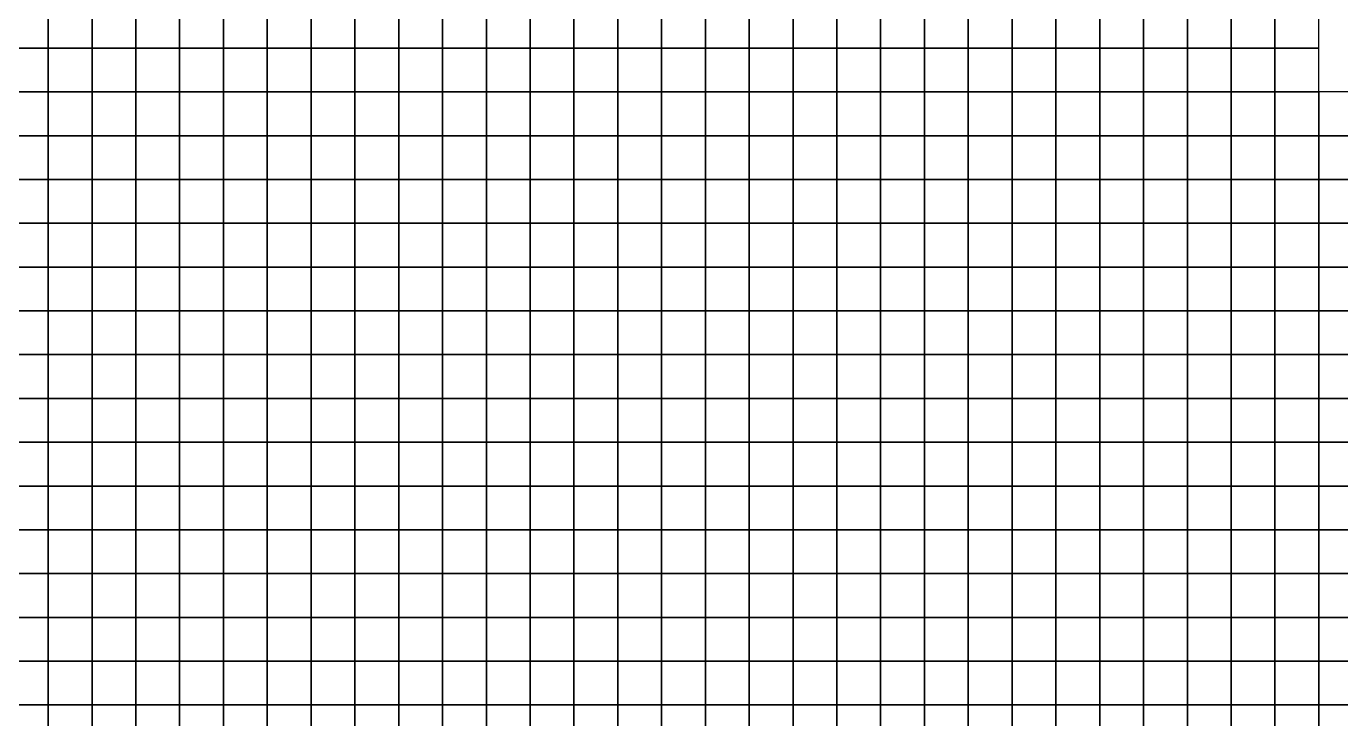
# Model space of a CAD drawing. Extents: x -2.8 to 74.5, y -0.2 to 18.4.
# Drawn here: x 60.37 to 66.37, y 2.94 to 6.1 of the extents above; entities that cross this region are included whole.
import ezdxf

# ---------------------------------------------------------------- set-up
doc = ezdxf.new("R2010")
doc.units = 0
doc.header["$MEASUREMENT"] = 0
doc.layers.add('layer_elements', color=7, linetype='Continuous')

msp = doc.modelspace()

# ---------------------------------------------------------------- linework, layer by layer
at = {"layer": 'layer_elements', "color": 171, "true_color": 0x8080ff}
for points in [[(60.27, 6), (60.47, 6), (60.47, 6.2), (60.27, 6.2)], [(61.07, 6), (61.27, 6), (61.27, 6.2), (61.07, 6.2)], [(61.27, 6), (61.47, 6), (61.47, 6.2), (61.27, 6.2)], [(61.47, 6), (61.67, 6), (61.67, 6.2), (61.47, 6.2)], [(61.67, 6), (61.87, 6), (61.87, 6.2), (61.67, 6.2)], [(61.87, 6), (62.07, 6), (62.07, 6.2), (61.87, 6.2)], [(62.07, 6), (62.27, 6), (62.27, 6.2), (62.07, 6.2)], [(62.27, 6), (62.47, 6), (62.47, 6.2), (62.27, 6.2)], [(62.47, 6), (62.67, 6), (62.67, 6.2), (62.47, 6.2)], [(62.67, 6), (62.87, 6), (62.87, 6.2), (62.67, 6.2)], [(62.87, 6), (63.07, 6), (63.07, 6.2), (62.87, 6.2)], [(63.07, 6), (63.27, 6), (63.27, 6.2), (63.07, 6.2)], [(63.27, 6), (63.47, 6), (63.47, 6.2), (63.27, 6.2)], [(63.47, 6), (63.67, 6), (63.67, 6.2), (63.47, 6.2)], [(63.67, 6), (63.87, 6), (63.87, 6.2), (63.67, 6.2)], [(63.87, 6), (64.07, 6), (64.07, 6.2), (63.87, 6.2)], [(64.07, 6), (64.27, 6), (64.27, 6.2), (64.07, 6.2)], [(64.27, 6), (64.47, 6), (64.47, 6.2), (64.27, 6.2)], [(64.47, 6), (64.67, 6), (64.67, 6.2), (64.47, 6.2)], [(64.67, 6), (64.87, 6), (64.87, 6.2), (64.67, 6.2)], [(64.87, 6), (65.07, 6), (65.07, 6.2), (64.87, 6.2)], [(65.07, 6), (65.27, 6), (65.27, 6.2), (65.07, 6.2)], [(65.27, 6), (65.47, 6), (65.47, 6.2), (65.27, 6.2)], [(60.27, 5.8), (60.47, 5.8), (60.47, 6), (60.27, 6)], [(61.07, 5.8), (61.27, 5.8), (61.27, 6), (61.07, 6)], [(61.27, 5.8), (61.47, 5.8), (61.47, 6), (61.27, 6)], [(61.47, 5.8), (61.67, 5.8), (61.67, 6), (61.47, 6)], [(61.67, 5.8), (61.87, 5.8), (61.87, 6), (61.67, 6)], [(61.87, 5.8), (62.07, 5.8), (62.07, 6), (61.87, 6)], [(62.07, 5.8), (62.27, 5.8), (62.27, 6), (62.07, 6)], [(62.27, 5.8), (62.47, 5.8), (62.47, 6), (62.27, 6)], [(62.47, 5.8), (62.67, 5.8), (62.67, 6), (62.47, 6)], [(62.67, 5.8), (62.87, 5.8), (62.87, 6), (62.67, 6)], [(62.87, 5.8), (63.07, 5.8), (63.07, 6), (62.87, 6)], [(63.07, 5.8), (63.27, 5.8), (63.27, 6), (63.07, 6)], [(63.27, 5.8), (63.47, 5.8), (63.47, 6), (63.27, 6)], [(63.47, 5.8), (63.67, 5.8), (63.67, 6), (63.47, 6)], [(63.67, 5.8), (63.87, 5.8), (63.87, 6), (63.67, 6)], [(63.87, 5.8), (64.07, 5.8), (64.07, 6), (63.87, 6)], [(64.07, 5.8), (64.27, 5.8), (64.27, 6), (64.07, 6)], [(64.27, 5.8), (64.47, 5.8), (64.47, 6), (64.27, 6)], [(64.47, 5.8), (64.67, 5.8), (64.67, 6), (64.47, 6)], [(64.67, 5.8), (64.87, 5.8), (64.87, 6), (64.67, 6)], [(64.87, 5.8), (65.07, 5.8), (65.07, 6), (64.87, 6)], [(65.07, 5.8), (65.27, 5.8), (65.27, 6), (65.07, 6)], [(65.27, 5.8), (65.47, 5.8), (65.47, 6), (65.27, 6)], [(60.27, 5.6), (60.47, 5.6), (60.47, 5.8), (60.27, 5.8)], [(60.47, 5.6), (60.67, 5.6, 0), (60.67, 5.8, 0), (60.47, 5.8)], [(61.07, 5.6), (61.27, 5.6), (61.27, 5.8), (61.07, 5.8)], [(61.27, 5.6), (61.47, 5.6), (61.47, 5.8), (61.27, 5.8)], [(61.47, 5.6), (61.67, 5.6), (61.67, 5.8), (61.47, 5.8)], [(61.67, 5.6), (61.87, 5.6), (61.87, 5.8), (61.67, 5.8)], [(61.87, 5.6), (62.07, 5.6), (62.07, 5.8), (61.87, 5.8)], [(62.07, 5.6), (62.27, 5.6), (62.27, 5.8), (62.07, 5.8)], [(62.27, 5.6), (62.47, 5.6), (62.47, 5.8), (62.27, 5.8)], [(62.47, 5.6), (62.67, 5.6), (62.67, 5.8), (62.47, 5.8)], [(62.67, 5.6), (62.87, 5.6), (62.87, 5.8), (62.67, 5.8)], [(62.87, 5.6), (63.07, 5.6), (63.07, 5.8), (62.87, 5.8)], [(63.07, 5.6), (63.27, 5.6), (63.27, 5.8), (63.07, 5.8)], [(63.27, 5.6), (63.47, 5.6), (63.47, 5.8), (63.27, 5.8)], [(63.47, 5.6), (63.67, 5.6), (63.67, 5.8), (63.47, 5.8)], [(63.67, 5.6), (63.87, 5.6), (63.87, 5.8), (63.67, 5.8)], [(63.87, 5.6), (64.07, 5.6), (64.07, 5.8), (63.87, 5.8)], [(64.07, 5.6), (64.27, 5.6), (64.27, 5.8), (64.07, 5.8)], [(64.27, 5.6), (64.47, 5.6), (64.47, 5.8), (64.27, 5.8)], [(64.47, 5.6), (64.67, 5.6), (64.67, 5.8), (64.47, 5.8)], [(64.67, 5.6), (64.87, 5.6), (64.87, 5.8), (64.67, 5.8)], [(64.87, 5.6), (65.07, 5.6), (65.07, 5.8), (64.87, 5.8)], [(65.07, 5.6), (65.27, 5.6), (65.27, 5.8), (65.07, 5.8)], [(60.27, 5.4), (60.47, 5.4), (60.47, 5.6), (60.27, 5.6)], [(60.47, 5.4), (60.67, 5.4, 0), (60.67, 5.6, 0), (60.47, 5.6)], [(61.07, 5.4), (61.27, 5.4), (61.27, 5.6), (61.07, 5.6)], [(61.27, 5.4), (61.47, 5.4), (61.47, 5.6), (61.27, 5.6)], [(61.47, 5.4), (61.67, 5.4), (61.67, 5.6), (61.47, 5.6)], [(61.67, 5.4), (61.87, 5.4), (61.87, 5.6), (61.67, 5.6)], [(61.87, 5.4), (62.07, 5.4), (62.07, 5.6), (61.87, 5.6)], [(62.07, 5.4), (62.27, 5.4), (62.27, 5.6), (62.07, 5.6)], [(62.27, 5.4), (62.47, 5.4), (62.47, 5.6), (62.27, 5.6)], [(62.47, 5.4), (62.67, 5.4), (62.67, 5.6), (62.47, 5.6)], [(62.67, 5.4), (62.87, 5.4), (62.87, 5.6), (62.67, 5.6)], [(62.87, 5.4), (63.07, 5.4), (63.07, 5.6), (62.87, 5.6)], [(63.07, 5.4), (63.27, 5.4), (63.27, 5.6), (63.07, 5.6)], [(63.27, 5.4), (63.47, 5.4), (63.47, 5.6), (63.27, 5.6)], [(63.47, 5.4), (63.67, 5.4), (63.67, 5.6), (63.47, 5.6)], [(63.67, 5.4), (63.87, 5.4), (63.87, 5.6), (63.67, 5.6)], [(63.87, 5.4), (64.07, 5.4), (64.07, 5.6), (63.87, 5.6)], [(64.07, 5.4), (64.27, 5.4), (64.27, 5.6), (64.07, 5.6)], [(64.27, 5.4), (64.47, 5.4), (64.47, 5.6), (64.27, 5.6)], [(64.47, 5.4), (64.67, 5.4), (64.67, 5.6), (64.47, 5.6)], [(64.67, 5.4), (64.87, 5.4), (64.87, 5.6), (64.67, 5.6)], [(64.87, 5.4), (65.07, 5.4), (65.07, 5.6), (64.87, 5.6)], [(65.07, 5.4), (65.27, 5.4), (65.27, 5.6), (65.07, 5.6)], [(60.27, 5.2), (60.47, 5.2), (60.47, 5.4), (60.27, 5.4)], [(60.47, 5.2), (60.67, 5.2, 0), (60.67, 5.4, 0), (60.47, 5.4)], [(61.07, 5.2), (61.27, 5.2), (61.27, 5.4), (61.07, 5.4)], [(61.27, 5.2), (61.47, 5.2), (61.47, 5.4), (61.27, 5.4)], [(61.47, 5.2), (61.67, 5.2), (61.67, 5.4), (61.47, 5.4)], [(61.67, 5.2), (61.87, 5.2), (61.87, 5.4), (61.67, 5.4)], [(61.87, 5.2), (62.07, 5.2), (62.07, 5.4), (61.87, 5.4)], [(62.07, 5.2), (62.27, 5.2), (62.27, 5.4), (62.07, 5.4)], [(62.27, 5.2), (62.47, 5.2), (62.47, 5.4), (62.27, 5.4)], [(62.47, 5.2), (62.67, 5.2), (62.67, 5.4), (62.47, 5.4)], [(62.67, 5.2), (62.87, 5.2), (62.87, 5.4), (62.67, 5.4)], [(62.87, 5.2), (63.07, 5.2), (63.07, 5.4), (62.87, 5.4)], [(63.07, 5.2), (63.27, 5.2), (63.27, 5.4), (63.07, 5.4)], [(63.27, 5.2), (63.47, 5.2), (63.47, 5.4), (63.27, 5.4)], [(63.47, 5.2), (63.67, 5.2), (63.67, 5.4), (63.47, 5.4)], [(63.67, 5.2), (63.87, 5.2), (63.87, 5.4), (63.67, 5.4)], [(63.87, 5.2), (64.07, 5.2), (64.07, 5.4), (63.87, 5.4)], [(64.07, 5.2), (64.27, 5.2), (64.27, 5.4), (64.07, 5.4)], [(64.27, 5.2), (64.47, 5.2), (64.47, 5.4), (64.27, 5.4)], [(64.47, 5.2), (64.67, 5.2), (64.67, 5.4), (64.47, 5.4)], [(64.67, 5.2), (64.87, 5.2), (64.87, 5.4), (64.67, 5.4)], [(64.87, 5.2), (65.07, 5.2), (65.07, 5.4), (64.87, 5.4)], [(65.07, 5.2), (65.27, 5.2), (65.27, 5.4), (65.07, 5.4)], [(60.27, 5), (60.47, 5), (60.47, 5.2), (60.27, 5.2)], [(60.47, 5), (60.67, 5, 0), (60.67, 5.2, 0), (60.47, 5.2)], [(61.07, 5), (61.27, 5), (61.27, 5.2), (61.07, 5.2)], [(61.27, 5), (61.47, 5), (61.47, 5.2), (61.27, 5.2)], [(61.47, 5), (61.67, 5), (61.67, 5.2), (61.47, 5.2)], [(61.67, 5), (61.87, 5), (61.87, 5.2), (61.67, 5.2)], [(61.87, 5), (62.07, 5), (62.07, 5.2), (61.87, 5.2)], [(62.07, 5), (62.27, 5), (62.27, 5.2), (62.07, 5.2)], [(62.27, 5), (62.47, 5), (62.47, 5.2), (62.27, 5.2)], [(62.47, 5), (62.67, 5), (62.67, 5.2), (62.47, 5.2)], [(62.67, 5), (62.87, 5), (62.87, 5.2), (62.67, 5.2)], [(62.87, 5), (63.07, 5), (63.07, 5.2), (62.87, 5.2)], [(63.07, 5), (63.27, 5), (63.27, 5.2), (63.07, 5.2)], [(63.27, 5), (63.47, 5), (63.47, 5.2), (63.27, 5.2)], [(63.47, 5), (63.67, 5), (63.67, 5.2), (63.47, 5.2)], [(63.67, 5), (63.87, 5), (63.87, 5.2), (63.67, 5.2)], [(63.87, 5), (64.07, 5), (64.07, 5.2), (63.87, 5.2)], [(64.07, 5), (64.27, 5), (64.27, 5.2), (64.07, 5.2)], [(64.27, 5), (64.47, 5), (64.47, 5.2), (64.27, 5.2)], [(64.47, 5), (64.67, 5), (64.67, 5.2), (64.47, 5.2)], [(64.67, 5), (64.87, 5), (64.87, 5.2), (64.67, 5.2)], [(64.87, 5), (65.07, 5), (65.07, 5.2), (64.87, 5.2)], [(65.07, 5), (65.27, 5), (65.27, 5.2), (65.07, 5.2)], [(60.27, 4.8), (60.47, 4.8), (60.47, 5), (60.27, 5)], [(60.47, 4.8), (60.67, 4.8, 0), (60.67, 5, 0), (60.47, 5)], [(61.07, 4.8), (61.27, 4.8), (61.27, 5), (61.07, 5)], [(61.27, 4.8), (61.47, 4.8), (61.47, 5), (61.27, 5)], [(61.47, 4.8), (61.67, 4.8), (61.67, 5), (61.47, 5)], [(61.67, 4.8), (61.87, 4.8), (61.87, 5), (61.67, 5)], [(61.87, 4.8), (62.07, 4.8), (62.07, 5), (61.87, 5)], [(62.07, 4.8), (62.27, 4.8), (62.27, 5), (62.07, 5)], [(62.27, 4.8), (62.47, 4.8), (62.47, 5), (62.27, 5)], [(62.47, 4.8), (62.67, 4.8), (62.67, 5), (62.47, 5)], [(62.67, 4.8), (62.87, 4.8), (62.87, 5), (62.67, 5)], [(62.87, 4.8), (63.07, 4.8), (63.07, 5), (62.87, 5)], [(63.07, 4.8), (63.27, 4.8), (63.27, 5), (63.07, 5)], [(63.27, 4.8), (63.47, 4.8), (63.47, 5), (63.27, 5)], [(63.47, 4.8), (63.67, 4.8), (63.67, 5), (63.47, 5)], [(63.67, 4.8), (63.87, 4.8), (63.87, 5), (63.67, 5)], [(63.87, 4.8), (64.07, 4.8), (64.07, 5), (63.87, 5)], [(64.07, 4.8), (64.27, 4.8), (64.27, 5), (64.07, 5)], [(64.27, 4.8), (64.47, 4.8), (64.47, 5), (64.27, 5)], [(64.47, 4.8), (64.67, 4.8), (64.67, 5), (64.47, 5)], [(64.67, 4.8), (64.87, 4.8), (64.87, 5), (64.67, 5)], [(64.87, 4.8), (65.07, 4.8), (65.07, 5), (64.87, 5)], [(65.07, 4.8), (65.27, 4.8), (65.27, 5), (65.07, 5)], [(65.27, 4.8), (65.47, 4.8), (65.47, 5), (65.27, 5)], [(60.27, 4.6), (60.47, 4.6), (60.47, 4.8), (60.27, 4.8)], [(60.47, 4.6), (60.67, 4.6, 0), (60.67, 4.8, 0), (60.47, 4.8)], [(61.07, 4.6), (61.27, 4.6), (61.27, 4.8), (61.07, 4.8)], [(61.27, 4.6), (61.47, 4.6), (61.47, 4.8), (61.27, 4.8)], [(61.47, 4.6), (61.67, 4.6), (61.67, 4.8), (61.47, 4.8)], [(61.67, 4.6), (61.87, 4.6), (61.87, 4.8), (61.67, 4.8)], [(61.87, 4.6), (62.07, 4.6), (62.07, 4.8), (61.87, 4.8)], [(62.07, 4.6), (62.27, 4.6), (62.27, 4.8), (62.07, 4.8)], [(62.27, 4.6), (62.47, 4.6), (62.47, 4.8), (62.27, 4.8)], [(62.47, 4.6), (62.67, 4.6), (62.67, 4.8), (62.47, 4.8)], [(62.67, 4.6), (62.87, 4.6), (62.87, 4.8), (62.67, 4.8)], [(62.87, 4.6), (63.07, 4.6), (63.07, 4.8), (62.87, 4.8)], [(63.07, 4.6), (63.27, 4.6), (63.27, 4.8), (63.07, 4.8)], [(63.27, 4.6), (63.47, 4.6), (63.47, 4.8), (63.27, 4.8)], [(63.47, 4.6), (63.67, 4.6), (63.67, 4.8), (63.47, 4.8)], [(63.67, 4.6), (63.87, 4.6), (63.87, 4.8), (63.67, 4.8)], [(63.87, 4.6), (64.07, 4.6), (64.07, 4.8), (63.87, 4.8)], [(64.07, 4.6), (64.27, 4.6), (64.27, 4.8), (64.07, 4.8)], [(64.27, 4.6), (64.47, 4.6), (64.47, 4.8), (64.27, 4.8)], [(64.47, 4.6), (64.67, 4.6), (64.67, 4.8), (64.47, 4.8)], [(64.67, 4.6), (64.87, 4.6), (64.87, 4.8), (64.67, 4.8)], [(64.87, 4.6), (65.07, 4.6), (65.07, 4.8), (64.87, 4.8)], [(65.07, 4.6), (65.27, 4.6), (65.27, 4.8), (65.07, 4.8)], [(65.27, 4.6), (65.47, 4.6), (65.47, 4.8), (65.27, 4.8)], [(65.47, 4.6), (65.67, 4.6), (65.67, 4.8), (65.47, 4.8)], [(65.67, 4.6), (65.87, 4.6), (65.87, 4.8), (65.67, 4.8)], [(65.87, 4.6), (66.07, 4.6), (66.07, 4.8), (65.87, 4.8)], [(66.07, 4.6), (66.27, 4.6), (66.27, 4.8), (66.07, 4.8)], [(66.27, 4.6), (66.47, 4.6), (66.47, 4.8), (66.27, 4.8)], [(60.27, 4.4), (60.47, 4.4), (60.47, 4.6), (60.27, 4.6)], [(60.47, 4.4), (60.67, 4.4, 0), (60.67, 4.6, 0), (60.47, 4.6)], [(61.07, 4.4), (61.27, 4.4), (61.27, 4.6), (61.07, 4.6)], [(61.27, 4.4), (61.47, 4.4), (61.47, 4.6), (61.27, 4.6)], [(61.47, 4.4), (61.67, 4.4), (61.67, 4.6), (61.47, 4.6)], [(61.67, 4.4), (61.87, 4.4), (61.87, 4.6), (61.67, 4.6)], [(61.87, 4.4), (62.07, 4.4), (62.07, 4.6), (61.87, 4.6)], [(62.07, 4.4), (62.27, 4.4), (62.27, 4.6), (62.07, 4.6)], [(62.27, 4.4), (62.47, 4.4), (62.47, 4.6), (62.27, 4.6)], [(62.47, 4.4), (62.67, 4.4), (62.67, 4.6), (62.47, 4.6)], [(62.67, 4.4), (62.87, 4.4), (62.87, 4.6), (62.67, 4.6)], [(62.87, 4.4), (63.07, 4.4), (63.07, 4.6), (62.87, 4.6)], [(63.07, 4.4), (63.27, 4.4), (63.27, 4.6), (63.07, 4.6)], [(63.27, 4.4), (63.47, 4.4), (63.47, 4.6), (63.27, 4.6)], [(63.47, 4.4), (63.67, 4.4), (63.67, 4.6), (63.47, 4.6)], [(63.67, 4.4), (63.87, 4.4), (63.87, 4.6), (63.67, 4.6)], [(63.87, 4.4), (64.07, 4.4), (64.07, 4.6), (63.87, 4.6)], [(64.07, 4.4), (64.27, 4.4), (64.27, 4.6), (64.07, 4.6)], [(64.27, 4.4), (64.47, 4.4), (64.47, 4.6), (64.27, 4.6)], [(64.47, 4.4), (64.67, 4.4), (64.67, 4.6), (64.47, 4.6)], [(64.67, 4.4), (64.87, 4.4), (64.87, 4.6), (64.67, 4.6)], [(64.87, 4.4), (65.07, 4.4), (65.07, 4.6), (64.87, 4.6)], [(65.07, 4.4), (65.27, 4.4), (65.27, 4.6), (65.07, 4.6)], [(65.27, 4.4), (65.47, 4.4), (65.47, 4.6), (65.27, 4.6)], [(65.47, 4.4), (65.67, 4.4), (65.67, 4.6), (65.47, 4.6)], [(65.67, 4.4), (65.87, 4.4), (65.87, 4.6), (65.67, 4.6)], [(65.87, 4.4), (66.07, 4.4), (66.07, 4.6), (65.87, 4.6)], [(66.07, 4.4), (66.27, 4.4), (66.27, 4.6), (66.07, 4.6)], [(66.27, 4.4), (66.47, 4.4), (66.47, 4.6), (66.27, 4.6)], [(60.27, 4.2), (60.47, 4.2), (60.47, 4.4), (60.27, 4.4)], [(60.47, 4.2), (60.67, 4.2, 0), (60.67, 4.4, 0), (60.47, 4.4)], [(61.07, 4.2), (61.27, 4.2), (61.27, 4.4), (61.07, 4.4)], [(61.27, 4.2), (61.47, 4.2), (61.47, 4.4), (61.27, 4.4)], [(61.47, 4.2), (61.67, 4.2), (61.67, 4.4), (61.47, 4.4)], [(61.67, 4.2), (61.87, 4.2), (61.87, 4.4), (61.67, 4.4)], [(61.87, 4.2), (62.07, 4.2), (62.07, 4.4), (61.87, 4.4)], [(62.07, 4.2), (62.27, 4.2), (62.27, 4.4), (62.07, 4.4)], [(62.27, 4.2), (62.47, 4.2), (62.47, 4.4), (62.27, 4.4)], [(62.47, 4.2), (62.67, 4.2), (62.67, 4.4), (62.47, 4.4)], [(62.67, 4.2), (62.87, 4.2), (62.87, 4.4), (62.67, 4.4)], [(62.87, 4.2), (63.07, 4.2), (63.07, 4.4), (62.87, 4.4)], [(63.07, 4.2), (63.27, 4.2), (63.27, 4.4), (63.07, 4.4)], [(63.27, 4.2), (63.47, 4.2), (63.47, 4.4), (63.27, 4.4)], [(63.47, 4.2), (63.67, 4.2), (63.67, 4.4), (63.47, 4.4)], [(63.67, 4.2), (63.87, 4.2), (63.87, 4.4), (63.67, 4.4)], [(63.87, 4.2), (64.07, 4.2), (64.07, 4.4), (63.87, 4.4)], [(64.07, 4.2), (64.27, 4.2), (64.27, 4.4), (64.07, 4.4)], [(64.27, 4.2), (64.47, 4.2), (64.47, 4.4), (64.27, 4.4)], [(64.47, 4.2), (64.67, 4.2), (64.67, 4.4), (64.47, 4.4)], [(64.67, 4.2), (64.87, 4.2), (64.87, 4.4), (64.67, 4.4)], [(64.87, 4.2), (65.07, 4.2), (65.07, 4.4), (64.87, 4.4)], [(65.07, 4.2), (65.27, 4.2), (65.27, 4.4), (65.07, 4.4)], [(65.27, 4.2), (65.47, 4.2), (65.47, 4.4), (65.27, 4.4)], [(65.47, 4.2), (65.67, 4.2), (65.67, 4.4), (65.47, 4.4)], [(65.67, 4.2), (65.87, 4.2), (65.87, 4.4), (65.67, 4.4)], [(65.87, 4.2), (66.07, 4.2), (66.07, 4.4), (65.87, 4.4)], [(66.07, 4.2), (66.27, 4.2), (66.27, 4.4), (66.07, 4.4)], [(66.27, 4.2), (66.47, 4.2), (66.47, 4.4), (66.27, 4.4)], [(60.27, 4), (60.47, 4), (60.47, 4.2), (60.27, 4.2)], [(60.47, 4), (60.67, 4, 0), (60.67, 4.2, 0), (60.47, 4.2)], [(60.87, 4), (61.07, 4), (61.07, 4.2), (60.87, 4.2)], [(61.07, 4), (61.27, 4), (61.27, 4.2), (61.07, 4.2)], [(61.27, 4), (61.47, 4), (61.47, 4.2), (61.27, 4.2)], [(61.47, 4), (61.67, 4), (61.67, 4.2), (61.47, 4.2)], [(61.67, 4), (61.87, 4), (61.87, 4.2), (61.67, 4.2)], [(61.87, 4), (62.07, 4), (62.07, 4.2), (61.87, 4.2)], [(62.07, 4), (62.27, 4), (62.27, 4.2), (62.07, 4.2)], [(62.27, 4), (62.47, 4), (62.47, 4.2), (62.27, 4.2)], [(62.47, 4), (62.67, 4), (62.67, 4.2), (62.47, 4.2)], [(62.67, 4), (62.87, 4), (62.87, 4.2), (62.67, 4.2)], [(62.87, 4), (63.07, 4), (63.07, 4.2), (62.87, 4.2)], [(63.07, 4), (63.27, 4), (63.27, 4.2), (63.07, 4.2)], [(63.27, 4), (63.47, 4), (63.47, 4.2), (63.27, 4.2)], [(63.47, 4), (63.67, 4), (63.67, 4.2), (63.47, 4.2)], [(63.67, 4), (63.87, 4), (63.87, 4.2), (63.67, 4.2)], [(63.87, 4), (64.07, 4), (64.07, 4.2), (63.87, 4.2)], [(64.07, 4), (64.27, 4), (64.27, 4.2), (64.07, 4.2)], [(64.27, 4), (64.47, 4), (64.47, 4.2), (64.27, 4.2)], [(64.47, 4), (64.67, 4), (64.67, 4.2), (64.47, 4.2)], [(64.67, 4), (64.87, 4), (64.87, 4.2), (64.67, 4.2)], [(64.87, 4), (65.07, 4), (65.07, 4.2), (64.87, 4.2)], [(65.07, 4), (65.27, 4), (65.27, 4.2), (65.07, 4.2)], [(65.27, 4), (65.47, 4), (65.47, 4.2), (65.27, 4.2)], [(65.47, 4), (65.67, 4), (65.67, 4.2), (65.47, 4.2)], [(65.67, 4), (65.87, 4), (65.87, 4.2), (65.67, 4.2)], [(65.87, 4), (66.07, 4), (66.07, 4.2), (65.87, 4.2)], [(66.07, 4), (66.27, 4), (66.27, 4.2), (66.07, 4.2)], [(66.27, 4), (66.47, 4), (66.47, 4.2), (66.27, 4.2)], [(60.27, 3.8), (60.47, 3.8), (60.47, 4), (60.27, 4)], [(60.47, 3.8), (60.67, 3.8, 0), (60.67, 4, 0), (60.47, 4)], [(60.87, 3.8), (61.07, 3.8), (61.07, 4), (60.87, 4)], [(61.07, 3.8), (61.27, 3.8), (61.27, 4), (61.07, 4)], [(61.27, 3.8), (61.47, 3.8), (61.47, 4), (61.27, 4)], [(61.47, 3.8), (61.67, 3.8), (61.67, 4), (61.47, 4)], [(61.67, 3.8), (61.87, 3.8), (61.87, 4), (61.67, 4)], [(61.87, 3.8), (62.07, 3.8), (62.07, 4), (61.87, 4)], [(62.07, 3.8), (62.27, 3.8), (62.27, 4), (62.07, 4)], [(62.27, 3.8), (62.47, 3.8), (62.47, 4), (62.27, 4)], [(62.47, 3.8), (62.67, 3.8), (62.67, 4), (62.47, 4)], [(62.67, 3.8), (62.87, 3.8), (62.87, 4), (62.67, 4)], [(62.87, 3.8), (63.07, 3.8), (63.07, 4), (62.87, 4)], [(63.07, 3.8), (63.27, 3.8), (63.27, 4), (63.07, 4)], [(63.27, 3.8), (63.47, 3.8), (63.47, 4), (63.27, 4)], [(63.47, 3.8), (63.67, 3.8), (63.67, 4), (63.47, 4)], [(63.67, 3.8), (63.87, 3.8), (63.87, 4), (63.67, 4)], [(63.87, 3.8), (64.07, 3.8), (64.07, 4), (63.87, 4)], [(64.07, 3.8), (64.27, 3.8), (64.27, 4), (64.07, 4)], [(64.27, 3.8), (64.47, 3.8), (64.47, 4), (64.27, 4)], [(64.47, 3.8), (64.67, 3.8), (64.67, 4), (64.47, 4)], [(64.67, 3.8), (64.87, 3.8), (64.87, 4), (64.67, 4)], [(64.87, 3.8), (65.07, 3.8), (65.07, 4), (64.87, 4)], [(65.07, 3.8), (65.27, 3.8), (65.27, 4), (65.07, 4)], [(65.27, 3.8), (65.47, 3.8), (65.47, 4), (65.27, 4)], [(65.47, 3.8), (65.67, 3.8), (65.67, 4), (65.47, 4)], [(65.67, 3.8), (65.87, 3.8), (65.87, 4), (65.67, 4)], [(65.87, 3.8), (66.07, 3.8), (66.07, 4), (65.87, 4)], [(66.07, 3.8), (66.27, 3.8), (66.27, 4), (66.07, 4)], [(66.27, 3.8), (66.47, 3.8), (66.47, 4), (66.27, 4)], [(60.27, 3.6), (60.47, 3.6), (60.47, 3.8), (60.27, 3.8)], [(60.47, 3.6), (60.67, 3.6, 0), (60.67, 3.8, 0), (60.47, 3.8)], [(60.87, 3.6), (61.07, 3.6), (61.07, 3.8), (60.87, 3.8)], [(61.07, 3.6), (61.27, 3.6), (61.27, 3.8), (61.07, 3.8)], [(61.27, 3.6), (61.47, 3.6), (61.47, 3.8), (61.27, 3.8)], [(61.47, 3.6), (61.67, 3.6), (61.67, 3.8), (61.47, 3.8)], [(61.67, 3.6), (61.87, 3.6), (61.87, 3.8), (61.67, 3.8)], [(61.87, 3.6), (62.07, 3.6), (62.07, 3.8), (61.87, 3.8)], [(62.07, 3.6), (62.27, 3.6), (62.27, 3.8), (62.07, 3.8)], [(62.27, 3.6), (62.47, 3.6), (62.47, 3.8), (62.27, 3.8)], [(62.47, 3.6), (62.67, 3.6), (62.67, 3.8), (62.47, 3.8)], [(62.67, 3.6), (62.87, 3.6), (62.87, 3.8), (62.67, 3.8)], [(62.87, 3.6), (63.07, 3.6), (63.07, 3.8), (62.87, 3.8)], [(63.07, 3.6), (63.27, 3.6), (63.27, 3.8), (63.07, 3.8)], [(63.27, 3.6), (63.47, 3.6), (63.47, 3.8), (63.27, 3.8)], [(63.47, 3.6), (63.67, 3.6), (63.67, 3.8), (63.47, 3.8)], [(63.67, 3.6), (63.87, 3.6), (63.87, 3.8), (63.67, 3.8)], [(63.87, 3.6), (64.07, 3.6), (64.07, 3.8), (63.87, 3.8)], [(64.07, 3.6), (64.27, 3.6), (64.27, 3.8), (64.07, 3.8)], [(64.27, 3.6), (64.47, 3.6), (64.47, 3.8), (64.27, 3.8)], [(64.47, 3.6), (64.67, 3.6), (64.67, 3.8), (64.47, 3.8)], [(64.67, 3.6), (64.87, 3.6), (64.87, 3.8), (64.67, 3.8)], [(64.87, 3.6), (65.07, 3.6), (65.07, 3.8), (64.87, 3.8)], [(65.07, 3.6), (65.27, 3.6), (65.27, 3.8), (65.07, 3.8)], [(65.27, 3.6), (65.47, 3.6), (65.47, 3.8), (65.27, 3.8)], [(65.47, 3.6), (65.67, 3.6), (65.67, 3.8), (65.47, 3.8)], [(65.67, 3.6), (65.87, 3.6), (65.87, 3.8), (65.67, 3.8)], [(65.87, 3.6), (66.07, 3.6), (66.07, 3.8), (65.87, 3.8)], [(66.07, 3.6), (66.27, 3.6), (66.27, 3.8), (66.07, 3.8)], [(66.27, 3.6), (66.47, 3.6), (66.47, 3.8), (66.27, 3.8)], [(60.27, 3.4), (60.47, 3.4), (60.47, 3.6), (60.27, 3.6)], [(60.47, 3.4), (60.67, 3.4, 0), (60.67, 3.6, 0), (60.47, 3.6)], [(60.87, 3.4), (61.07, 3.4), (61.07, 3.6), (60.87, 3.6)], [(61.07, 3.4), (61.27, 3.4), (61.27, 3.6), (61.07, 3.6)], [(61.27, 3.4), (61.47, 3.4), (61.47, 3.6), (61.27, 3.6)], [(61.47, 3.4), (61.67, 3.4), (61.67, 3.6), (61.47, 3.6)], [(61.67, 3.4), (61.87, 3.4), (61.87, 3.6), (61.67, 3.6)], [(61.87, 3.4), (62.07, 3.4), (62.07, 3.6), (61.87, 3.6)], [(62.07, 3.4), (62.27, 3.4), (62.27, 3.6), (62.07, 3.6)], [(62.27, 3.4), (62.47, 3.4), (62.47, 3.6), (62.27, 3.6)], [(62.47, 3.4), (62.67, 3.4), (62.67, 3.6), (62.47, 3.6)], [(62.67, 3.4), (62.87, 3.4), (62.87, 3.6), (62.67, 3.6)], [(62.87, 3.4), (63.07, 3.4), (63.07, 3.6), (62.87, 3.6)], [(63.07, 3.4), (63.27, 3.4), (63.27, 3.6), (63.07, 3.6)], [(63.27, 3.4), (63.47, 3.4), (63.47, 3.6), (63.27, 3.6)], [(63.47, 3.4), (63.67, 3.4), (63.67, 3.6), (63.47, 3.6)], [(63.67, 3.4), (63.87, 3.4), (63.87, 3.6), (63.67, 3.6)], [(63.87, 3.4), (64.07, 3.4), (64.07, 3.6), (63.87, 3.6)], [(64.07, 3.4), (64.27, 3.4), (64.27, 3.6), (64.07, 3.6)], [(64.27, 3.4), (64.47, 3.4), (64.47, 3.6), (64.27, 3.6)], [(64.47, 3.4), (64.67, 3.4), (64.67, 3.6), (64.47, 3.6)], [(64.67, 3.4), (64.87, 3.4), (64.87, 3.6), (64.67, 3.6)], [(64.87, 3.4), (65.07, 3.4), (65.07, 3.6), (64.87, 3.6)], [(65.07, 3.4), (65.27, 3.4), (65.27, 3.6), (65.07, 3.6)], [(65.27, 3.4), (65.47, 3.4), (65.47, 3.6), (65.27, 3.6)], [(65.47, 3.4), (65.67, 3.4), (65.67, 3.6), (65.47, 3.6)], [(65.67, 3.4), (65.87, 3.4), (65.87, 3.6), (65.67, 3.6)], [(65.87, 3.4), (66.07, 3.4), (66.07, 3.6), (65.87, 3.6)], [(66.07, 3.4), (66.27, 3.4), (66.27, 3.6), (66.07, 3.6)], [(66.27, 3.4), (66.47, 3.4), (66.47, 3.6), (66.27, 3.6)], [(60.27, 3.2), (60.47, 3.2), (60.47, 3.4), (60.27, 3.4)], [(60.47, 3.2), (60.67, 3.2, 0), (60.67, 3.4, 0), (60.47, 3.4)], [(60.87, 3.2), (61.07, 3.2), (61.07, 3.4), (60.87, 3.4)], [(61.07, 3.2), (61.27, 3.2), (61.27, 3.4), (61.07, 3.4)], [(61.27, 3.2), (61.47, 3.2), (61.47, 3.4), (61.27, 3.4)], [(61.47, 3.2), (61.67, 3.2), (61.67, 3.4), (61.47, 3.4)], [(61.67, 3.2), (61.87, 3.2), (61.87, 3.4), (61.67, 3.4)], [(61.87, 3.2), (62.07, 3.2), (62.07, 3.4), (61.87, 3.4)], [(62.07, 3.2), (62.27, 3.2), (62.27, 3.4), (62.07, 3.4)], [(62.27, 3.2), (62.47, 3.2), (62.47, 3.4), (62.27, 3.4)], [(62.47, 3.2), (62.67, 3.2), (62.67, 3.4), (62.47, 3.4)], [(62.67, 3.2), (62.87, 3.2), (62.87, 3.4), (62.67, 3.4)], [(62.87, 3.2), (63.07, 3.2), (63.07, 3.4), (62.87, 3.4)], [(63.07, 3.2), (63.27, 3.2), (63.27, 3.4), (63.07, 3.4)], [(63.27, 3.2), (63.47, 3.2), (63.47, 3.4), (63.27, 3.4)], [(63.47, 3.2), (63.67, 3.2), (63.67, 3.4), (63.47, 3.4)], [(63.67, 3.2), (63.87, 3.2), (63.87, 3.4), (63.67, 3.4)], [(63.87, 3.2), (64.07, 3.2), (64.07, 3.4), (63.87, 3.4)], [(64.07, 3.2), (64.27, 3.2), (64.27, 3.4), (64.07, 3.4)], [(64.27, 3.2), (64.47, 3.2), (64.47, 3.4), (64.27, 3.4)], [(64.47, 3.2), (64.67, 3.2), (64.67, 3.4), (64.47, 3.4)], [(64.67, 3.2), (64.87, 3.2), (64.87, 3.4), (64.67, 3.4)], [(64.87, 3.2), (65.07, 3.2), (65.07, 3.4), (64.87, 3.4)], [(65.07, 3.2), (65.27, 3.2), (65.27, 3.4), (65.07, 3.4)], [(65.27, 3.2), (65.47, 3.2), (65.47, 3.4), (65.27, 3.4)], [(65.47, 3.2), (65.67, 3.2), (65.67, 3.4), (65.47, 3.4)], [(65.67, 3.2), (65.87, 3.2), (65.87, 3.4), (65.67, 3.4)], [(65.87, 3.2), (66.07, 3.2), (66.07, 3.4), (65.87, 3.4)], [(66.07, 3.2), (66.27, 3.2), (66.27, 3.4), (66.07, 3.4)], [(66.27, 3.2), (66.47, 3.2), (66.47, 3.4), (66.27, 3.4)], [(60.27, 3), (60.47, 3), (60.47, 3.2), (60.27, 3.2)], [(60.47, 3), (60.67, 3, 0), (60.67, 3.2, 0), (60.47, 3.2)], [(60.87, 3), (61.07, 3), (61.07, 3.2), (60.87, 3.2)], [(61.07, 3), (61.27, 3), (61.27, 3.2), (61.07, 3.2)], [(61.27, 3), (61.47, 3), (61.47, 3.2), (61.27, 3.2)], [(61.47, 3), (61.67, 3), (61.67, 3.2), (61.47, 3.2)], [(61.67, 3), (61.87, 3), (61.87, 3.2), (61.67, 3.2)], [(61.87, 3), (62.07, 3), (62.07, 3.2), (61.87, 3.2)], [(62.07, 3), (62.27, 3), (62.27, 3.2), (62.07, 3.2)], [(62.27, 3), (62.47, 3), (62.47, 3.2), (62.27, 3.2)], [(62.47, 3), (62.67, 3), (62.67, 3.2), (62.47, 3.2)], [(62.67, 3), (62.87, 3), (62.87, 3.2), (62.67, 3.2)], [(62.87, 3), (63.07, 3), (63.07, 3.2), (62.87, 3.2)], [(63.07, 3), (63.27, 3), (63.27, 3.2), (63.07, 3.2)], [(63.27, 3), (63.47, 3), (63.47, 3.2), (63.27, 3.2)], [(63.47, 3), (63.67, 3), (63.67, 3.2), (63.47, 3.2)], [(63.67, 3), (63.87, 3), (63.87, 3.2), (63.67, 3.2)], [(63.87, 3), (64.07, 3), (64.07, 3.2), (63.87, 3.2)], [(64.07, 3), (64.27, 3), (64.27, 3.2), (64.07, 3.2)], [(64.27, 3), (64.47, 3), (64.47, 3.2), (64.27, 3.2)], [(64.47, 3), (64.67, 3), (64.67, 3.2), (64.47, 3.2)], [(64.67, 3), (64.87, 3), (64.87, 3.2), (64.67, 3.2)], [(64.87, 3), (65.07, 3), (65.07, 3.2), (64.87, 3.2)], [(65.07, 3), (65.27, 3), (65.27, 3.2), (65.07, 3.2)], [(65.27, 3), (65.47, 3), (65.47, 3.2), (65.27, 3.2)], [(65.47, 3), (65.67, 3), (65.67, 3.2), (65.47, 3.2)], [(65.67, 3), (65.87, 3), (65.87, 3.2), (65.67, 3.2)], [(65.87, 3), (66.07, 3), (66.07, 3.2), (65.87, 3.2)], [(66.07, 3), (66.27, 3), (66.27, 3.2), (66.07, 3.2)], [(66.27, 3), (66.47, 3), (66.47, 3.2), (66.27, 3.2)], [(60.27, 2.8), (60.47, 2.8), (60.47, 3), (60.27, 3)], [(60.47, 2.8), (60.67, 2.8, 0), (60.67, 3, 0), (60.47, 3)], [(60.87, 2.8), (61.07, 2.8), (61.07, 3), (60.87, 3)], [(61.07, 2.8), (61.27, 2.8), (61.27, 3), (61.07, 3)], [(61.27, 2.8), (61.47, 2.8), (61.47, 3), (61.27, 3)], [(61.47, 2.8), (61.67, 2.8), (61.67, 3), (61.47, 3)], [(61.67, 2.8), (61.87, 2.8), (61.87, 3), (61.67, 3)], [(61.87, 2.8), (62.07, 2.8), (62.07, 3), (61.87, 3)], [(62.07, 2.8), (62.27, 2.8), (62.27, 3), (62.07, 3)], [(62.27, 2.8), (62.47, 2.8), (62.47, 3), (62.27, 3)], [(62.47, 2.8), (62.67, 2.8), (62.67, 3), (62.47, 3)], [(62.67, 2.8), (62.87, 2.8), (62.87, 3), (62.67, 3)], [(62.87, 2.8), (63.07, 2.8), (63.07, 3), (62.87, 3)], [(63.07, 2.8), (63.27, 2.8), (63.27, 3), (63.07, 3)], [(63.27, 2.8), (63.47, 2.8), (63.47, 3), (63.27, 3)], [(63.47, 2.8), (63.67, 2.8), (63.67, 3), (63.47, 3)], [(63.67, 2.8), (63.87, 2.8), (63.87, 3), (63.67, 3)], [(63.87, 2.8), (64.07, 2.8), (64.07, 3), (63.87, 3)], [(64.07, 2.8), (64.27, 2.8), (64.27, 3), (64.07, 3)], [(64.27, 2.8), (64.47, 2.8), (64.47, 3), (64.27, 3)], [(64.47, 2.8), (64.67, 2.8), (64.67, 3), (64.47, 3)], [(64.67, 2.8), (64.87, 2.8), (64.87, 3), (64.67, 3)], [(64.87, 2.8), (65.07, 2.8), (65.07, 3), (64.87, 3)], [(65.07, 2.8), (65.27, 2.8), (65.27, 3), (65.07, 3)], [(65.27, 2.8), (65.47, 2.8), (65.47, 3), (65.27, 3)], [(65.47, 2.8), (65.67, 2.8), (65.67, 3), (65.47, 3)], [(65.67, 2.8), (65.87, 2.8), (65.87, 3), (65.67, 3)], [(65.87, 2.8), (66.07, 2.8), (66.07, 3), (65.87, 3)], [(66.07, 2.8), (66.27, 2.8), (66.27, 3), (66.07, 3)], [(66.27, 2.8), (66.47, 2.8), (66.47, 3), (66.27, 3)]]:
    msp.add_3dface(points, dxfattribs=at)
at = {"layer": 'layer_elements', "color": 51, "true_color": 0xffff73}
for points in [[(60.47, 6), (60.67, 6, 0), (60.67, 6.2, 0), (60.47, 6.2)], [(60.67, 6, 0), (60.87, 6), (60.87, 6.2), (60.67, 6.2, 0)], [(60.87, 6), (61.07, 6), (61.07, 6.2), (60.87, 6.2)], [(65.47, 6), (65.67, 6), (65.67, 6.2), (65.47, 6.2)], [(60.47, 5.8), (60.67, 5.8, 0), (60.67, 6, 0), (60.47, 6)], [(60.67, 5.8, 0), (60.87, 5.8), (60.87, 6), (60.67, 6, 0)], [(60.87, 5.8), (61.07, 5.8), (61.07, 6), (60.87, 6)], [(65.47, 5.8), (65.67, 5.8), (65.67, 6), (65.47, 6)], [(60.67, 5.6, 0), (60.87, 5.6), (60.87, 5.8), (60.67, 5.8, 0)], [(60.87, 5.6), (61.07, 5.6), (61.07, 5.8), (60.87, 5.8)], [(65.27, 5.6), (65.47, 5.6), (65.47, 5.8), (65.27, 5.8)], [(65.47, 5.6), (65.67, 5.6), (65.67, 5.8), (65.47, 5.8)], [(66.27, 5.6, 0), (66.47, 5.6), (66.47, 5.8), (66.27, 5.8)], [(60.67, 5.4, 0), (60.87, 5.4), (60.87, 5.6), (60.67, 5.6, 0)], [(60.87, 5.4), (61.07, 5.4), (61.07, 5.6), (60.87, 5.6)], [(65.27, 5.4), (65.47, 5.4), (65.47, 5.6), (65.27, 5.6)], [(65.47, 5.4), (65.67, 5.4), (65.67, 5.6), (65.47, 5.6)], [(66.27, 5.4), (66.47, 5.4), (66.47, 5.6), (66.27, 5.6, 0)], [(60.67, 5.2, 0), (60.87, 5.2), (60.87, 5.4), (60.67, 5.4, 0)], [(60.87, 5.2), (61.07, 5.2), (61.07, 5.4), (60.87, 5.4)], [(65.27, 5.2), (65.47, 5.2), (65.47, 5.4), (65.27, 5.4)], [(65.47, 5.2), (65.67, 5.2), (65.67, 5.4), (65.47, 5.4)], [(66.27, 5.2), (66.47, 5.2), (66.47, 5.4), (66.27, 5.4)], [(60.67, 5, 0), (60.87, 5), (60.87, 5.2), (60.67, 5.2, 0)], [(60.87, 5), (61.07, 5), (61.07, 5.2), (60.87, 5.2)], [(65.27, 5), (65.47, 5), (65.47, 5.2), (65.27, 5.2)], [(65.47, 5), (65.67, 5), (65.67, 5.2), (65.47, 5.2)], [(65.67, 5), (65.87, 5), (65.87, 5.2), (65.67, 5.2)], [(65.87, 5), (66.07, 5), (66.07, 5.2), (65.87, 5.2)], [(66.07, 5), (66.27, 5), (66.27, 5.2), (66.07, 5.2)], [(66.27, 5), (66.47, 5), (66.47, 5.2), (66.27, 5.2)], [(60.67, 4.8, 0), (60.87, 4.8), (60.87, 5), (60.67, 5, 0)], [(60.87, 4.8), (61.07, 4.8), (61.07, 5), (60.87, 5)], [(65.47, 4.8), (65.67, 4.8), (65.67, 5), (65.47, 5)], [(65.67, 4.8), (65.87, 4.8), (65.87, 5), (65.67, 5)], [(65.87, 4.8), (66.07, 4.8), (66.07, 5), (65.87, 5)], [(66.07, 4.8), (66.27, 4.8), (66.27, 5), (66.07, 5)], [(66.27, 4.8), (66.47, 4.8), (66.47, 5), (66.27, 5)], [(60.67, 4.6, 0), (60.87, 4.6), (60.87, 4.8), (60.67, 4.8, 0)], [(60.87, 4.6), (61.07, 4.6), (61.07, 4.8), (60.87, 4.8)], [(60.67, 4.4, 0), (60.87, 4.4), (60.87, 4.6), (60.67, 4.6, 0)], [(60.87, 4.4), (61.07, 4.4), (61.07, 4.6), (60.87, 4.6)], [(60.67, 4.2, 0), (60.87, 4.2), (60.87, 4.4), (60.67, 4.4, 0)], [(60.87, 4.2), (61.07, 4.2), (61.07, 4.4), (60.87, 4.4)], [(60.67, 4, 0), (60.87, 4), (60.87, 4.2), (60.67, 4.2, 0)], [(60.67, 3.8, 0), (60.87, 3.8), (60.87, 4), (60.67, 4, 0)], [(60.67, 3.6, 0), (60.87, 3.6), (60.87, 3.8), (60.67, 3.8, 0)], [(60.67, 3.4, 0), (60.87, 3.4), (60.87, 3.6), (60.67, 3.6, 0)], [(60.67, 3.2, 0), (60.87, 3.2), (60.87, 3.4), (60.67, 3.4, 0)], [(60.67, 3, 0), (60.87, 3), (60.87, 3.2), (60.67, 3.2, 0)], [(60.67, 2.8, 0), (60.87, 2.8), (60.87, 3), (60.67, 3, 0)]]:
    msp.add_3dface(points, dxfattribs=at)
at = {"layer": 'layer_elements', "color": 40, "true_color": 0xffdc37}
for points in [[(65.67, 6), (65.87, 6), (65.87, 6.2), (65.67, 6.2)], [(66.07, 6, 0), (66.27, 6), (66.27, 6.2), (66.07, 6.2, 0)], [(65.67, 5.8), (65.87, 5.8), (65.87, 6), (65.67, 6)], [(66.07, 5.8, 0), (66.27, 5.8), (66.27, 6), (66.07, 6, 0)], [(65.67, 5.6), (65.87, 5.6), (65.87, 5.8), (65.67, 5.8)], [(65.67, 5.4), (65.87, 5.4), (65.87, 5.6), (65.67, 5.6)], [(65.67, 5.2), (65.87, 5.2), (65.87, 5.4), (65.67, 5.4)], [(65.87, 5.2), (66.07, 5.2), (66.07, 5.4), (65.87, 5.4)], [(66.07, 5.2), (66.27, 5.2), (66.27, 5.4), (66.07, 5.4)]]:
    msp.add_3dface(points, dxfattribs=at)
at = {"layer": 'layer_elements', "color": 40, "true_color": 0xffa41c}
for points in [[(65.87, 6), (66.07, 6, 0), (66.07, 6.2, 0), (65.87, 6.2)], [(65.87, 5.8), (66.07, 5.8, 0), (66.07, 6, 0), (65.87, 6)], [(65.87, 5.6), (66.07, 5.6), (66.07, 5.8, 0), (65.87, 5.8)], [(66.07, 5.4), (66.27, 5.4), (66.27, 5.6, 0), (66.07, 5.6)]]:
    msp.add_3dface(points, dxfattribs=at)
at = {"layer": 'layer_elements', "color": 30, "true_color": 0xff6600}
for points in [[(66.07, 5.6), (66.27, 5.6, 0), (66.27, 5.8), (66.07, 5.8, 0)], [(65.87, 5.4), (66.07, 5.4), (66.07, 5.6), (65.87, 5.6)]]:
    msp.add_3dface(points, dxfattribs=at)

doc.saveas('drawing.dxf')
